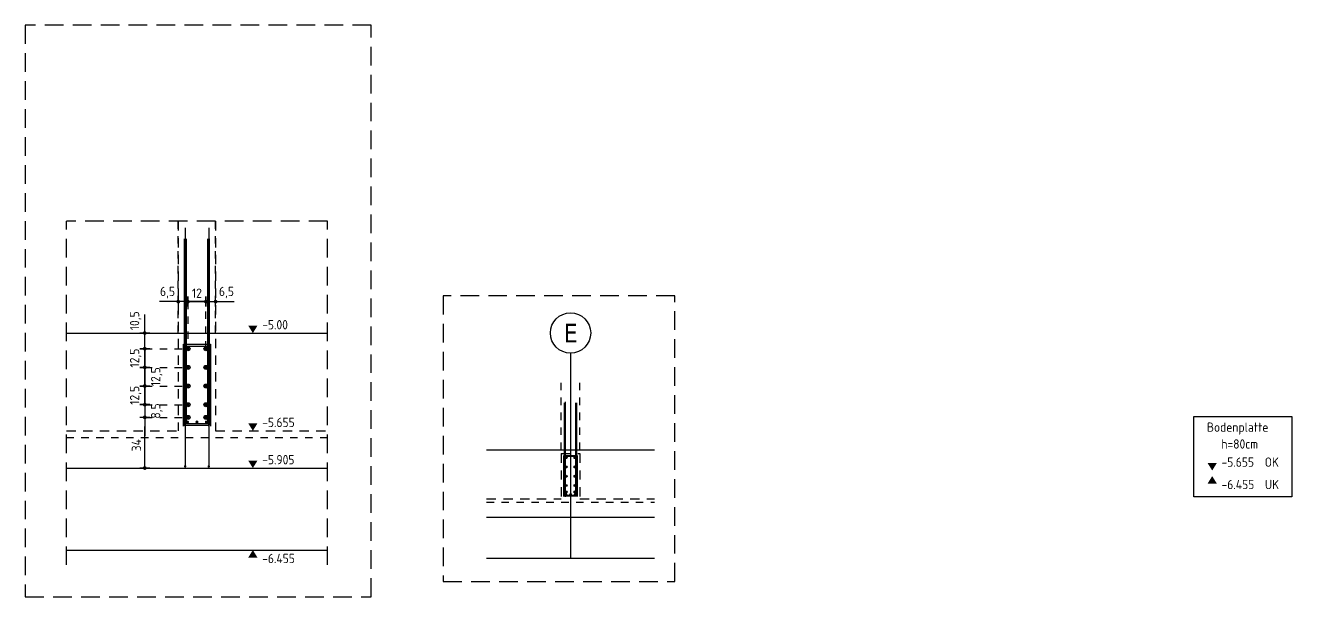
# Model space of a CAD drawing. Extents: x -28 to 85, y -37 to 54.
# Drawn here: x 20.31 to 37.28, y -11.32 to -3.66 of the extents above; entities that cross this region are included whole.
import ezdxf

# ---------------------------------------------------------------- set-up
doc = ezdxf.new("R2010")
doc.units = 0
doc.header["$LTSCALE"] = 0.5
for name, pattern in [('AUSGEZOGEN', [1000.01, 1000, 0.01]), ('DASHED', [0.75, 0.5, -0.25]), ('DOT', [0.175, 0.05, -0.125]), ('HIDDEN', [0.375, 0.25, -0.125]), ('PUNKT', [0.175, 0.05, -0.125]), ('STRICHLINIE', [0.75, 0.5, -0.25]), ('VERDECKT', [0.375, 0.25, -0.125])]:
    doc.linetypes.add(name, pattern=pattern)
for name, color, linetype in [('ACHSEN', 7, 'Continuous'), ('AFU', 7, 'Continuous'), ('BETON', 7, 'Continuous'), ('DETAIL', 7, 'Continuous'), ('DRUEBER', 7, 'Continuous'), ('HILFE', 7, 'Continuous'), ('koten', 7, 'Continuous'), ('MASSE', 7, 'Continuous'), ('OBJEKT', 7, 'Continuous'), ('RND', 7, 'Continuous'), ('SFP_Achsen', 7, 'Continuous'), ('SFP_Hilfe', 7, 'Continuous'), ('TEXT', 7, 'Continuous'), ('VERDECKT', 7, 'Continuous')]:
    doc.layers.add(name, color=color, linetype=linetype)
doc.layers.add('NOPLOT', color=7, linetype='Continuous', plot=False)
doc.styles.add('helv', font='tahoma.ttf')
doc.styles.add('txt', font='isocp.shx')
doc.linetypes.add('AFU_50M', pattern='A,0.45,["/",Standard,S=0.2,R=0,X=-0.01,Y=-0.1],0.07,["/",Standard,S=0.2,R=0,X=-0.01,Y=-0.1],0.45', length=0.97)
doc.dimstyles.new('DOT_I', dxfattribs={"dimscale": 0.5, "dimtxt": 0.25, "dimasz": 0.25, "dimexe": 0.1, "dimexo": 0.3, "dimgap": 0.1, "dimtad": 1, "dimdec": 3, "dimzin": 3, "dimtxsty": 'txt', "dimblk": 'DOT', "dimblk1": 'DOT', "dimblk2": 'DOT', "dimsah": 1, "dimcen": 0.1, "dimse1": 1, "dimse2": 1, "dimazin": 0, "dimtfac": 1, "dimtdec": 4, "dimtix": 1, "dimtmove": 2, "dimatfit": 3, "dimfxl": 0, "dimtvp": 1, "dimtolj": 1, "dimtzin": 0, "dimarcsym": 0})

# ---------------------------------------------------------------- blocks, each defined once
blk = doc.blocks.new('okrd_u')
at = {"layer": 'koten', "color": 7, "linetype": 'Continuous'}
blk.add_solid([(-0.125, -0.202), (0.125, -0.202), (0, 0)], dxfattribs=at)
at = {"layer": 'koten', "style": 'txt'}
blk.add_attdef('OKRD', (0.25, -0.35), '', height=0.25, dxfattribs=at)
blk = doc.blocks.new('okrd_o')
at = {"layer": 'koten', "color": 7, "linetype": 'Continuous'}
blk.add_solid([(-0.125, 0.202), (0.125, 0.202), (0, 0)], dxfattribs=at)
at = {"layer": 'koten', "style": 'txt'}
blk.add_attdef('OKRD', (0.25, 0.1), '', height=0.25, dxfattribs=at)
blk = doc.blocks.new('DOT')
at = {"layer": 'MASSE', "color": 7, "linetype": 'Continuous'}
for p, q in [((0, 0), (-1, 0)), ((0, 0.54), (0, -0.54))]:
    blk.add_line(p, q, dxfattribs=at)
at = {"layer": 'MASSE', "color": 7, "linetype": 'Continuous', "const_width": 0.2}
blk.add_lwpolyline([(-0.1, 0, 1), (0.1, 0, 1)], format="xyb", close=True, dxfattribs=at)
blk = doc.blocks.new('*D72')
at = {"layer": 'Defpoints', "color": 0, "linetype": 'AUSGEZOGEN', "transparency": 16777216}
for p in [(21.91, -7.786), (21.91, -7.786), (21.91, -7.996)]:
    blk.add_point(p, dxfattribs=at)
at = {"layer": 'MASSE', "color": 0, "linetype": 'AUSGEZOGEN', "lineweight": -2, "transparency": 16777216}
for p, q in [((21.91, -7.661), (21.91, -7.536)), ((21.91, -7.996), (21.91, -7.786)), ((21.91, -8.121), (21.91, -8.246))]:
    blk.add_line(p, q, dxfattribs=at)
at = {"layer": 'MASSE', "color": 0, "linetype": 'AUSGEZOGEN', "lineweight": -2, "transparency": 16777216, "xscale": 0.125, "yscale": 0.125, "zscale": 0.125}
for p, rotation in [((21.91, -7.786), 270), ((21.91, -7.996), 90)]:
    blk.add_blockref('DOT', p, dxfattribs=dict(at, rotation=rotation))
at = {"layer": 'MASSE', "color": 0, "linetype": 'AUSGEZOGEN', "transparency": 16777216, "insert": (21.788, -7.621), "char_height": 0.125, "attachment_point": 5, "rotation": 90, "style": 'txt'}
blk.add_mtext('\\A1;10,5', dxfattribs=at)
blk = doc.blocks.new('*D73')
at = {"layer": 'Defpoints', "color": 0, "linetype": 'AUSGEZOGEN', "transparency": 16777216}
for p in [(21.91, -7.996), (21.91, -8.246), (21.91, -8.246)]:
    blk.add_point(p, dxfattribs=at)
at = {"layer": 'MASSE', "color": 0, "linetype": 'AUSGEZOGEN', "lineweight": -2, "transparency": 16777216}
for p, q in [((21.91, -7.871), (21.91, -7.746)), ((21.91, -7.996), (21.91, -8.246)), ((21.91, -8.371), (21.91, -8.496))]:
    blk.add_line(p, q, dxfattribs=at)
at = {"layer": 'MASSE', "color": 0, "linetype": 'AUSGEZOGEN', "lineweight": -2, "transparency": 16777216, "xscale": 0.125, "yscale": 0.125, "zscale": 0.125}
for p, rotation in [((21.91, -7.996), 270), ((21.91, -8.246), 90)]:
    blk.add_blockref('DOT', p, dxfattribs=dict(at, rotation=rotation))
at = {"layer": 'MASSE', "color": 0, "linetype": 'AUSGEZOGEN', "transparency": 16777216, "insert": (21.788, -8.121), "char_height": 0.125, "attachment_point": 5, "rotation": 90, "style": 'txt'}
blk.add_mtext('\\A1;12,5', dxfattribs=at)
blk = doc.blocks.new('*D74')
at = {"layer": 'Defpoints', "color": 0, "linetype": 'AUSGEZOGEN', "transparency": 16777216}
for p in [(21.91, -8.246), (21.91, -8.496), (21.91, -8.496)]:
    blk.add_point(p, dxfattribs=at)
at = {"layer": 'MASSE', "color": 0, "linetype": 'AUSGEZOGEN', "lineweight": -2, "transparency": 16777216}
for p, q in [((21.91, -8.121), (21.91, -7.996)), ((21.91, -8.246), (21.91, -8.496)), ((21.91, -8.621), (21.91, -8.746))]:
    blk.add_line(p, q, dxfattribs=at)
at = {"layer": 'MASSE', "color": 0, "linetype": 'AUSGEZOGEN', "lineweight": -2, "transparency": 16777216, "xscale": 0.125, "yscale": 0.125, "zscale": 0.125}
for p, rotation in [((21.91, -8.246), 270), ((21.91, -8.496), 90)]:
    blk.add_blockref('DOT', p, dxfattribs=dict(at, rotation=rotation))
at = {"layer": 'MASSE', "color": 0, "linetype": 'AUSGEZOGEN', "transparency": 16777216, "insert": (22.071, -8.371), "char_height": 0.125, "attachment_point": 5, "rotation": 90, "style": 'txt'}
blk.add_mtext('\\A1;12,5', dxfattribs=at)
blk = doc.blocks.new('*D75')
at = {"layer": 'Defpoints', "color": 0, "linetype": 'AUSGEZOGEN', "transparency": 16777216}
for p in [(21.91, -8.496), (21.91, -8.746), (21.91, -8.746)]:
    blk.add_point(p, dxfattribs=at)
at = {"layer": 'MASSE', "color": 0, "linetype": 'AUSGEZOGEN', "lineweight": -2, "transparency": 16777216}
for p, q in [((21.91, -8.371), (21.91, -8.246)), ((21.91, -8.496), (21.91, -8.746)), ((21.91, -8.871), (21.91, -8.996))]:
    blk.add_line(p, q, dxfattribs=at)
at = {"layer": 'MASSE', "color": 0, "linetype": 'AUSGEZOGEN', "lineweight": -2, "transparency": 16777216, "xscale": 0.125, "yscale": 0.125, "zscale": 0.125}
for p, rotation in [((21.91, -8.496), 270), ((21.91, -8.746), 90)]:
    blk.add_blockref('DOT', p, dxfattribs=dict(at, rotation=rotation))
at = {"layer": 'MASSE', "color": 0, "linetype": 'AUSGEZOGEN', "transparency": 16777216, "insert": (21.788, -8.621), "char_height": 0.125, "attachment_point": 5, "rotation": 90, "style": 'txt'}
blk.add_mtext('\\A1;12,5', dxfattribs=at)
blk = doc.blocks.new('*D76')
at = {"layer": 'Defpoints', "color": 0, "linetype": 'AUSGEZOGEN', "transparency": 16777216}
for p in [(21.91, -8.746), (21.91, -8.916), (21.91, -8.916)]:
    blk.add_point(p, dxfattribs=at)
at = {"layer": 'MASSE', "color": 0, "linetype": 'AUSGEZOGEN', "lineweight": -2, "transparency": 16777216}
for p, q in [((21.91, -8.621), (21.91, -8.496)), ((21.91, -8.746), (21.91, -8.916)), ((21.91, -9.041), (21.91, -9.166))]:
    blk.add_line(p, q, dxfattribs=at)
at = {"layer": 'MASSE', "color": 0, "linetype": 'AUSGEZOGEN', "lineweight": -2, "transparency": 16777216, "xscale": 0.125, "yscale": 0.125, "zscale": 0.125}
for p, rotation in [((21.91, -8.746), 270), ((21.91, -8.916), 90)]:
    blk.add_blockref('DOT', p, dxfattribs=dict(at, rotation=rotation))
at = {"layer": 'MASSE', "color": 0, "linetype": 'AUSGEZOGEN', "transparency": 16777216, "insert": (22.071, -8.831), "char_height": 0.125, "attachment_point": 5, "rotation": 90, "style": 'txt'}
blk.add_mtext('\\A1;8,5', dxfattribs=at)
blk = doc.blocks.new('*D77')
at = {"layer": 'Defpoints', "color": 0, "linetype": 'AUSGEZOGEN', "transparency": 16777216}
for p in [(22.359, -7.364), (22.359, -7.364), (22.489, -7.364)]:
    blk.add_point(p, dxfattribs=at)
at = {"layer": 'MASSE', "color": 0, "linetype": 'AUSGEZOGEN', "lineweight": -2, "transparency": 16777216}
for p, q in [((22.234, -7.364), (22.109, -7.364)), ((22.489, -7.364), (22.359, -7.364)), ((22.614, -7.364), (22.739, -7.364))]:
    blk.add_line(p, q, dxfattribs=at)
at = {"layer": 'MASSE', "color": 0, "linetype": 'AUSGEZOGEN', "lineweight": -2, "transparency": 16777216, "xscale": 0.125, "yscale": 0.125, "zscale": 0.125}
blk.add_blockref('DOT', (22.359, -7.364), dxfattribs=at)
at = {"layer": 'MASSE', "color": 0, "linetype": 'AUSGEZOGEN', "lineweight": -2, "transparency": 16777216, "xscale": 0.125, "yscale": 0.125, "zscale": 0.125, "rotation": 180}
blk.add_blockref('DOT', (22.489, -7.364), dxfattribs=at)
at = {"layer": 'MASSE', "color": 0, "linetype": 'AUSGEZOGEN', "transparency": 16777216, "insert": (22.215, -7.242), "char_height": 0.125, "attachment_point": 5, "style": 'txt'}
blk.add_mtext('\\A1;6,5', dxfattribs=at)
blk = doc.blocks.new('*D78')
at = {"layer": 'Defpoints', "color": 0, "linetype": 'AUSGEZOGEN', "transparency": 16777216}
for p in [(22.489, -7.364), (22.729, -7.364), (22.729, -7.364)]:
    blk.add_point(p, dxfattribs=at)
at = {"layer": 'MASSE', "color": 0, "linetype": 'AUSGEZOGEN', "lineweight": -2, "transparency": 16777216}
for p, q in [((22.364, -7.364), (22.239, -7.364)), ((22.489, -7.364), (22.729, -7.364)), ((22.854, -7.364), (22.979, -7.364))]:
    blk.add_line(p, q, dxfattribs=at)
at = {"layer": 'MASSE', "color": 0, "linetype": 'AUSGEZOGEN', "lineweight": -2, "transparency": 16777216, "xscale": 0.125, "yscale": 0.125, "zscale": 0.125}
blk.add_blockref('DOT', (22.489, -7.364), dxfattribs=at)
at = {"layer": 'MASSE', "color": 0, "linetype": 'AUSGEZOGEN', "lineweight": -2, "transparency": 16777216, "xscale": 0.125, "yscale": 0.125, "zscale": 0.125, "rotation": 180}
blk.add_blockref('DOT', (22.729, -7.364), dxfattribs=at)
at = {"layer": 'MASSE', "color": 0, "linetype": 'AUSGEZOGEN', "transparency": 16777216, "insert": (22.609, -7.251), "char_height": 0.125, "attachment_point": 5, "style": 'txt'}
blk.add_mtext('\\A1;12', dxfattribs=at)
blk = doc.blocks.new('*D79')
at = {"layer": 'Defpoints', "color": 0, "linetype": 'AUSGEZOGEN', "transparency": 16777216}
for p in [(22.729, -7.364), (22.859, -7.364), (22.859, -7.364)]:
    blk.add_point(p, dxfattribs=at)
at = {"layer": 'MASSE', "color": 0, "linetype": 'AUSGEZOGEN', "lineweight": -2, "transparency": 16777216}
for p, q in [((22.604, -7.364), (22.479, -7.364)), ((22.729, -7.364), (22.859, -7.364)), ((22.984, -7.364), (23.109, -7.364))]:
    blk.add_line(p, q, dxfattribs=at)
at = {"layer": 'MASSE', "color": 0, "linetype": 'AUSGEZOGEN', "lineweight": -2, "transparency": 16777216, "xscale": 0.125, "yscale": 0.125, "zscale": 0.125}
blk.add_blockref('DOT', (22.729, -7.364), dxfattribs=at)
at = {"layer": 'MASSE', "color": 0, "linetype": 'AUSGEZOGEN', "lineweight": -2, "transparency": 16777216, "xscale": 0.125, "yscale": 0.125, "zscale": 0.125, "rotation": 180}
blk.add_blockref('DOT', (22.859, -7.364), dxfattribs=at)
at = {"layer": 'MASSE', "color": 0, "linetype": 'AUSGEZOGEN', "transparency": 16777216, "insert": (23.005, -7.242), "char_height": 0.125, "attachment_point": 5, "style": 'txt'}
blk.add_mtext('\\A1;6,5', dxfattribs=at)
blk = doc.blocks.new('*D80')
at = {"layer": 'Defpoints', "color": 0, "linetype": 'AUSGEZOGEN', "transparency": 16777216}
for p in [(21.91, -8.916), (21.91, -8.916), (21.91, -9.596)]:
    blk.add_point(p, dxfattribs=at)
at = {"layer": 'MASSE', "color": 0, "linetype": 'AUSGEZOGEN', "lineweight": -2, "transparency": 16777216}
blk.add_line((21.91, -9.471), (21.91, -9.041), dxfattribs=at)
at = {"layer": 'MASSE', "color": 0, "linetype": 'AUSGEZOGEN', "lineweight": -2, "transparency": 16777216, "xscale": 0.125, "yscale": 0.125, "zscale": 0.125}
for p, rotation in [((21.91, -8.916), 90), ((21.91, -9.596), 270)]:
    blk.add_blockref('DOT', p, dxfattribs=dict(at, rotation=rotation))
at = {"layer": 'MASSE', "color": 0, "linetype": 'AUSGEZOGEN', "transparency": 16777216, "insert": (21.798, -9.29), "char_height": 0.125, "attachment_point": 5, "rotation": 90, "style": 'txt'}
blk.add_mtext('\\A1;34', dxfattribs=at)

msp = doc.modelspace()

# ---------------------------------------------------------------- linework, layer by layer
at = {"layer": 'ACHSEN', "color": 140, "linetype": 'AUSGEZOGEN'}
msp.add_line((27.61741, -8.05549), (27.61741, -10.80683), dxfattribs=at)
at = {"layer": 'AFU', "color": 8, "linetype": 'AFU_50M'}
for p, q in [((20.85934, -7.78641), (24.35934, -7.78641)), ((26.49241, -9.35183), (28.74241, -9.35183)), ((20.85934, -9.59641), (24.35934, -9.59641)), ((26.49241, -10.25683), (28.74241, -10.25683))]:
    msp.add_line(p, q, dxfattribs=at)
at = {"layer": 'BETON', "color": 6, "linetype": 'AUSGEZOGEN'}
for p, q in [((20.85934, -10.69641), (24.35934, -10.69641)), ((26.49241, -10.80683), (28.74241, -10.80683))]:
    msp.add_line(p, q, dxfattribs=at)
at = {"layer": 'DETAIL', "color": 102, "linetype": 'STRICHLINIE'}
for points in [[(20.30875, -3.65865), (20.30875, -11.32133), (24.94404, -11.32133), (24.94404, -3.65865)], [(25.91135, -7.28795), (25.91135, -11.11929), (29.01562, -11.11929), (29.01562, -7.28795)]]:
    msp.add_lwpolyline(points, close=True, dxfattribs=at)
at = {"layer": 'DRUEBER', "color": 7, "linetype": 'DOT'}
for p, q in [((22.35934, -7.78641), (22.35934, -6.28641)), ((22.85934, -7.78641), (22.85934, -6.28641)), ((27.49241, -9.35183), (27.49241, -8.40183)), ((27.74241, -9.35183), (27.74241, -8.40183))]:
    msp.add_line(p, q, dxfattribs=at)
at = {"layer": 'DRUEBER', "color": 7, "linetype": 'PUNKT'}
for p, q in [((20.85934, -7.78641), (22.35934, -7.78641)), ((22.85934, -7.78641), (24.35934, -7.78641)), ((26.49241, -9.35183), (27.49241, -9.35183)), ((27.74241, -9.35183), (28.74241, -9.35183))]:
    msp.add_line(p, q, dxfattribs=at)
at = {"layer": 'DRUEBER', "color": 102, "linetype": 'DOT'}
for p, q in [((20.85934, -9.18641), (24.35934, -9.18641)), ((26.49241, -10.05183), (28.74241, -10.05183))]:
    msp.add_line(p, q, dxfattribs=at)
at = {"layer": 'HILFE', "color": 102, "linetype": 'DOT'}
for p, q in [((22.48934, -7.36359), (22.48934, -7.99641)), ((22.72934, -7.99641), (22.72934, -7.36359)), ((21.91018, -7.99641), (22.48934, -7.99641)), ((21.91018, -8.24641), (22.48934, -8.24641)), ((21.91018, -8.49641), (22.48934, -8.49641)), ((21.91018, -8.74641), (22.48934, -8.74641)), ((21.91018, -8.91641), (22.48934, -8.91641))]:
    msp.add_line(p, q, dxfattribs=at)
at = {"layer": 'HILFE', "color": 102, "linetype": 'AUSGEZOGEN'}
msp.add_line((27.54441, -8.70783), (27.54441, -9.98413), dxfattribs=at)
for points in [[(27.53241, -8.71983), (27.53241, -9.96983), (27.70241, -9.96983), (27.70241, -8.71983)], [(27.54441, -8.71983), (27.54441, -9.95783), (27.69041, -9.95783), (27.69041, -8.71983)]]:
    msp.add_lwpolyline(points, dxfattribs=at)
for centre, radius in [((22.48934, -7.99641), 0.027), ((22.72934, -7.99641), 0.027), ((22.48934, -8.24641), 0.027), ((22.72934, -8.24641), 0.027), ((22.48934, -8.49641), 0.027), ((22.72934, -8.49641), 0.027), ((22.48934, -8.74641), 0.027), ((22.72934, -8.74641), 0.027), ((22.48934, -8.91641), 0.027), ((22.72934, -8.91641), 0.027), ((27.55741, -9.45683), 0.0135), ((27.67741, -9.45683), 0.0135), ((27.55741, -9.58183), 0.0135), ((27.67741, -9.58183), 0.0135), ((27.55741, -9.70683), 0.0135), ((27.55741, -9.83183), 0.0135), ((27.67741, -9.70683), 0.0135), ((27.67741, -9.83183), 0.0135), ((27.55741, -9.91683), 0.0135), ((27.67741, -9.91683), 0.0135)]:
    msp.add_circle(centre, radius, dxfattribs=at)
at = {"layer": 'NOPLOT', "color": 191, "linetype": 'Continuous'}
for points in [[(22.43934, -6.52241), (22.43934, -9.02241), (22.77934, -9.02241), (22.77934, -6.52241)], [(22.46334, -6.52241), (22.46334, -8.99841), (22.75534, -8.99841), (22.75534, -6.52241)]]:
    msp.add_lwpolyline(points, dxfattribs=at)
at = {"layer": 'NOPLOT', "color": 191, "linetype": 'AUSGEZOGEN'}
for points in [[(22.42934, -9.03641), (22.42934, -7.93641), (22.78934, -7.93641), (22.78934, -9.03641)], [(22.45334, -9.03641), (22.45334, -7.96041), (22.76534, -7.96041), (22.76534, -9.03641)], [(27.52741, -9.97683), (27.52741, -9.42683), (27.70741, -9.42683), (27.70741, -9.97683)], [(27.53941, -9.97683), (27.53941, -9.43883), (27.69541, -9.43883), (27.69541, -9.97683)]]:
    msp.add_lwpolyline(points, dxfattribs=at)
at = {"layer": 'OBJEKT', "color": 1, "linetype": 'AUSGEZOGEN'}
msp.add_lwpolyline([(35.97271, -8.90704), (37.28453, -8.90704), (37.28453, -9.98221), (35.97271, -9.98221)], close=True, dxfattribs=at)
at = {"layer": 'RND', "color": 1, "linetype": 'AUSGEZOGEN'}
for points in [[(22.45134, -6.37395), (22.45134, -9.57395)], [(22.76734, -6.37395), (22.76734, -9.57395)]]:
    msp.add_lwpolyline(points, dxfattribs=at)
at = {"layer": 'RND', "color": 7, "linetype": 'AUSGEZOGEN'}
for points, const_width in [([(22.47934, -7.99641, 1), (22.49934, -7.99641, 1)], 0.02), ([(22.71934, -7.99641, 1), (22.73934, -7.99641, 1)], 0.02), ([(22.47934, -8.24641, 1), (22.49934, -8.24641, 1)], 0.02), ([(22.71934, -8.24641, 1), (22.73934, -8.24641, 1)], 0.02), ([(22.47934, -8.49641, 1), (22.49934, -8.49641, 1)], 0.02), ([(22.71934, -8.49641, 1), (22.73934, -8.49641, 1)], 0.02), ([(22.47934, -8.74641, 1), (22.49934, -8.74641, 1)], 0.02), ([(22.71934, -8.74641, 1), (22.73934, -8.74641, 1)], 0.02), ([(22.47334, -8.97841, 1), (22.49334, -8.97841, 1)], 0.02), ([(22.47934, -8.91641, 1), (22.49934, -8.91641, 1)], 0.02), ([(22.59934, -8.97841, 1), (22.61934, -8.97841, 1)], 0.02), ([(22.71934, -8.91641, 1), (22.73934, -8.91641, 1)], 0.02), ([(22.72534, -8.97841, 1), (22.74534, -8.97841, 1)], 0.02), ([(27.55241, -9.45683, 1), (27.56241, -9.45683, 1)], 0.01), ([(27.67241, -9.45683, 1), (27.68241, -9.45683, 1)], 0.01), ([(22.44334, -9.57395, 1), (22.45934, -9.57395, 1)], 0.016), ([(22.77534, -9.57395, -1), (22.75934, -9.57395, -1)], 0.016), ([(27.55241, -9.58183, 1), (27.56241, -9.58183, 1)], 0.01), ([(27.67241, -9.58183, 1), (27.68241, -9.58183, 1)], 0.01), ([(27.55241, -9.70683, 1), (27.56241, -9.70683, 1)], 0.01), ([(27.55241, -9.83183, 1), (27.56241, -9.83183, 1)], 0.01), ([(27.67241, -9.70683, 1), (27.68241, -9.70683, 1)], 0.01), ([(27.67241, -9.83183, 1), (27.68241, -9.83183, 1)], 0.01), ([(27.55241, -9.91683, 1), (27.56241, -9.91683, 1)], 0.01), ([(27.67241, -9.91683, 1), (27.68241, -9.91683, 1)], 0.01)]:
    msp.add_lwpolyline(points, format="xyb", close=True, dxfattribs=dict(at, const_width=const_width))
for centre in [(27.55441, -9.94783), (27.61741, -9.94783), (27.68041, -9.94783)]:
    msp.add_circle(centre, 0.01, dxfattribs=at)
at = {"layer": 'SFP_Achsen', "color": 7, "linetype": 'AUSGEZOGEN'}
msp.add_circle((27.61741, -7.78501), 0.27048, dxfattribs=at)
at = {"layer": 'SFP_Hilfe', "color": 102, "linetype": 'DASHED'}
for p, q in [((20.85934, -10.89641), (20.85934, -6.28641)), ((24.35934, -6.28641), (20.85934, -6.28641)), ((24.35934, -10.89641), (24.35934, -6.28641))]:
    msp.add_line(p, q, dxfattribs=at)
at = {"layer": 'VERDECKT', "color": 7, "linetype": 'HIDDEN'}
for p, q in [((22.35934, -6.28641), (22.35934, -9.09641)), ((22.85934, -6.28641), (22.85934, -9.09641)), ((27.49241, -9.40183), (27.49241, -10.00683)), ((27.74241, -9.40183), (27.74241, -10.00683))]:
    msp.add_line(p, q, dxfattribs=at)
at = {"layer": 'VERDECKT', "color": 7, "linetype": 'VERDECKT'}
for p, q in [((20.85934, -9.09641), (22.35934, -9.09641)), ((22.85934, -9.09641), (24.35934, -9.09641)), ((27.49241, -9.40183), (27.74241, -9.40183)), ((26.49241, -10.00683), (27.49241, -10.00683)), ((27.74241, -10.00683), (28.74241, -10.00683))]:
    msp.add_line(p, q, dxfattribs=at)

# ---------------------------------------------------------------- block references
at = {"layer": 'koten', "color": 7, "linetype": 'AUSGEZOGEN', "xscale": 0.5, "yscale": 0.5, "zscale": 0.5}
for name, p, values in [('okrd_o', (23.35888, -7.78641), {'OKRD': '-5.00'}), ('okrd_o', (23.35888, -9.09641), {'OKRD': '-5.655'}), ('okrd_o', (23.35888, -9.59641), {'OKRD': '-5.905'}), ('okrd_u', (23.35888, -10.69641), {'OKRD': '-6.455'})]:
    msp.add_blockref(name, p, dxfattribs=at).add_auto_attribs(values)
at = {"layer": 'koten', "color": 6, "linetype": 'AUSGEZOGEN', "xscale": 0.5, "yscale": 0.5, "zscale": 0.5}
for name, p, values in [('okrd_o', (36.21933, -9.62924), {'OKRD': '-5.655  OK'}), ('okrd_u', (36.21933, -9.70424), {'OKRD': '-6.455  UK'})]:
    msp.add_blockref(name, p, dxfattribs=at).add_auto_attribs(values)

# ---------------------------------------------------------------- texts
at = {"layer": 'SFP_Achsen', "color": 6, "linetype": 'AUSGEZOGEN', "style": 'helv'}
msp.add_text('E', height=0.25, dxfattribs=at).set_placement((27.5268, -7.91121))
at = {"layer": 'TEXT', "color": 1, "linetype": 'AUSGEZOGEN', "style": 'txt'}
for s, p in [('Bodenplatte', (36.14819, -9.11023)), ('h=80cm', (36.34147, -9.33562))]:
    msp.add_text(s, height=0.125, dxfattribs=at).set_placement(p)

# ---------------------------------------------------------------- dimensions: what is measured, and where the dimension line sits
at = {"layer": 'MASSE', "color": 7, "linetype": 'AUSGEZOGEN'}
for base, p1, p2, picture, middle in [((22.35934, -7.36359), (22.48934, -7.36359), (22.35934, -7.36359), '*D77', (22.21529, -7.24171)), ((22.85934, -7.36359), (22.72934, -7.36359), (22.85934, -7.36359), '*D79', (23.0051, -7.24171))]:
    dim = msp.add_linear_dim(base=base, p1=p1, p2=p2, dimstyle='DOT_I', override={"dimdec": 1, "dimlfac": 50}, dxfattribs=at)
    dim.commit()
    dim.dimension.update_dxf_attribs({"geometry": picture, "text_midpoint": middle, "dimtype": 160})
dim = msp.add_linear_dim(base=(22.72934, -7.36359), p1=(22.48934, -7.36359), p2=(22.72934, -7.36359), dimstyle='DOT_I', override={"dimdec": 0, "dimlfac": 50}, dxfattribs=at)
dim.commit()
dim.dimension.update_dxf_attribs({"geometry": '*D78', "text_midpoint": (22.60934, -7.25108)})
for base, p1, p2, override, picture, middle in [((21.91018, -7.78641), (21.91018, -7.99641), (21.91018, -7.78641), {"dimdec": 1, "dimlfac": 50}, '*D72', (21.78831, -7.62064)), ((21.91018, -8.49641), (21.91018, -8.24641), (21.91018, -8.49641), {"dimdec": 1, "dimlfac": 50}, '*D74', (22.07133, -8.37141)), ((21.91018, -8.91641), (21.91018, -8.74641), (21.91018, -8.91641), {"dimdec": 1, "dimlfac": 50}, '*D76', (22.07133, -8.83141)), ((21.91018, -8.91641), (21.91018, -9.59641), (21.91018, -8.91641), {"dimdec": 0, "dimlfac": 50}, '*D80', (21.79768, -9.28981))]:
    dim = msp.add_linear_dim(base=base, p1=p1, p2=p2, angle=90, dimstyle='DOT_I', override=override, dxfattribs=at)
    dim.commit()
    dim.dimension.update_dxf_attribs({"geometry": picture, "text_midpoint": middle, "dimtype": 160})
for base, p1, p2, picture, middle in [((21.91018, -8.24641), (21.91018, -7.99641), (21.91018, -8.24641), '*D73', (21.7883, -8.12141)), ((21.91018, -8.74641), (21.91018, -8.49641), (21.91018, -8.74641), '*D75', (21.7883, -8.62141))]:
    dim = msp.add_linear_dim(base=base, p1=p1, p2=p2, angle=90, dimstyle='DOT_I', override={"dimdec": 1, "dimlfac": 50}, dxfattribs=at)
    dim.commit()
    dim.dimension.update_dxf_attribs({"geometry": picture, "text_midpoint": middle})

doc.saveas('drawing.dxf')
